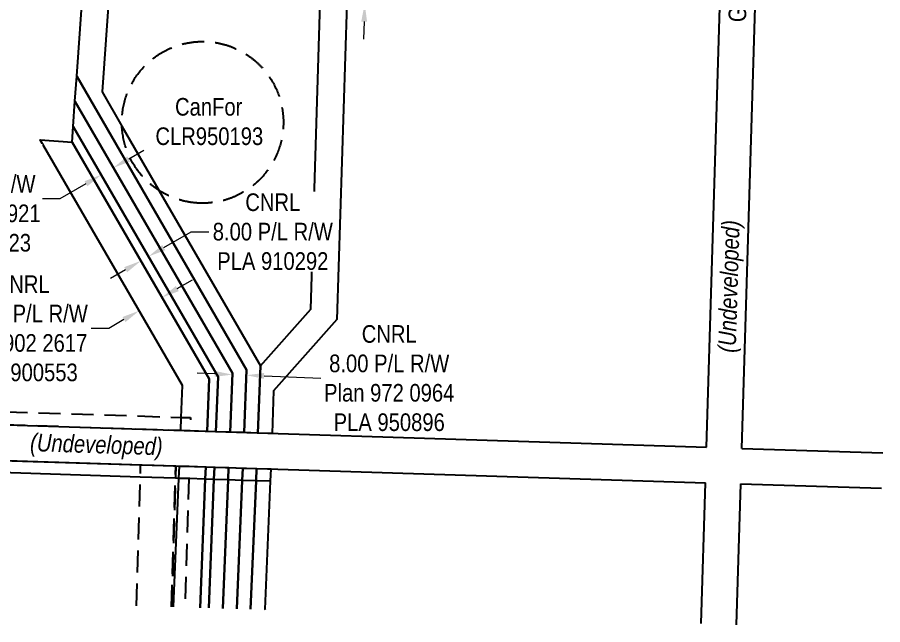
# Model space of a CAD drawing. Extents: x 365142 to 367732, y 6238708 to 6241091.
# Drawn here: x 365804.9 to 366295.6, y 6238862.5 to 6239206.8 of the extents above; entities that cross this region are included whole.
import ezdxf
from ezdxf.enums import TextEntityAlignment as Align

# ---------------------------------------------------------------- set-up
doc = ezdxf.new("R2010")
doc.units = 0
doc.header["$LTSCALE"] = 5
doc.header["$PDSIZE"] = 0.5
doc.linetypes.add('foc-ACCESSROAD', pattern=[3.75, 2.5, -1.25])
doc.linetypes.add('foc-FLOWLINE', pattern=[3.75, 2.5, -1.25])
doc.layers.get('Defpoints').update_dxf_attribs({"color": 9})
for name, color, linetype in [('C-RW', 13, 'Continuous'), ('C-WS', 13, 'foc-ACCESSROAD'), ('F-EZE', 190, 'foc-FLOWLINE'), ('F-RW', 190, 'Continuous'), ('F-WS', 190, 'foc-ACCESSROAD'), ('L-ROAD-T', 7, 'Continuous'), ('L-SEC', 7, 'Continuous')]:
    doc.layers.add(name, color=color, linetype=linetype)
for name, color, linetype, lineweight in [('C-RW-T', 13, 'Continuous', 9), ('F-RW-T', 190, 'Continuous', 9), ('F-WS-T', 190, 'Continuous', 9), ('T-TEXT', 48, 'Continuous', 18)]:
    doc.layers.add(name, color=color, linetype=linetype, lineweight=lineweight)
doc.styles.add('175L', font='ARIALN.TTF', dxfattribs={"height": 20})
doc.styles.add('80CG', font='ARIALN.TTF', dxfattribs={"height": 10})
doc.styles.add('80L', font='ARIALN.TTF', dxfattribs={"height": 10})
doc.styles.add('80LS', font='ARIALNI.TTF', dxfattribs={"height": 10})
doc.dimstyles.new('Compass 5 000', dxfattribs={"dimscale": 5, "dimtxt": 9, "dimasz": 2, "dimexe": 0.2, "dimexo": 0.0625, "dimgap": 0.5, "dimtad": 0, "dimtih": 1, "dimtoh": 1, "dimzin": 0, "dimdsep": 46, "dimtxsty": '80CG', "dimcen": 0.1, "dimse1": 1, "dimse2": 1, "dimclrd": 256, "dimclrt": 256, "dimaunit": 1, "dimadec": 4, "dimazin": 0, "dimtfac": 0.06, "dimtofl": 0, "dimtmove": 0, "dimatfit": 1, "dimfxl": 0.2, "dimtolj": 1, "dimtzin": 0, "dimlwd": -1, "dimarcsym": 0})

# ---------------------------------------------------------------- blocks, each defined once
blk = doc.blocks.new('*D371')
at = {"layer": 'Defpoints', "color": 0, "transparency": 16777216}
for p in [(365860.27, 6239268.65), (365841.84, 6239220.05), (365856.79, 6239219)]:
    blk.add_point(p, dxfattribs=at)
at = {"layer": 'F-RW-T', "transparency": 16777216}
for p, q in [((365835.34, 6239270.4), (365825.37, 6239271.09)), ((365870.25, 6239267.95), (365880.22, 6239267.25))]:
    blk.add_line(p, q, dxfattribs=at)
for points in [[(365835.46, 6239272.06), (365835.22, 6239268.73), (365845.32, 6239269.7)], [(365870.36, 6239269.61), (365870.13, 6239266.29), (365860.27, 6239268.65)]]:
    blk.add_solid(points, dxfattribs=at)
at = {"layer": 'F-RW-T', "transparency": 16777216, "insert": (365919.31, 6239267.25), "char_height": 10, "attachment_point": 5, "style": '80CG', "bg_fill": 3, "box_fill_scale": 1.1, "bg_fill_color": 256, "bg_fill_true_color": 13158600, "bg_fill_transparency": 0}
blk.add_mtext('\\A1;Tourmaline\\P15.00 P/L R/W\\PPlan 102 6269\\PPLA 971849', dxfattribs=at)
blk = doc.blocks.new('*D372')
at = {"layer": 'Defpoints', "color": 0, "transparency": 16777216}
for p in [(365859.38, 6239121.51), (365878.23, 6239088.97), (365871.31, 6239084.96)]:
    blk.add_point(p, dxfattribs=at)
at = {"layer": 'F-RW-T', "transparency": 16777216}
for p, q in [((365868.04, 6239126.53), (365876.69, 6239131.54)), ((365843.81, 6239112.49), (365829.07, 6239103.96)), ((365829.07, 6239103.96), (365819.07, 6239103.96))]:
    blk.add_line(p, q, dxfattribs=at)
for points in [[(365867.2, 6239127.97), (365868.87, 6239125.08), (365859.38, 6239121.51)], [(365842.97, 6239113.94), (365844.64, 6239111.05), (365852.46, 6239117.51)]]:
    blk.add_solid(points, dxfattribs=at)
at = {"layer": 'F-RW-T', "transparency": 16777216, "insert": (365781.12, 6239103.96), "char_height": 10, "attachment_point": 5, "style": '80CG', "bg_fill": 3, "box_fill_scale": 1.1, "bg_fill_color": 256, "bg_fill_true_color": 13158600, "bg_fill_transparency": 0}
blk.add_mtext('\\A1;Spoke\\P8.00 P/L R/W\\PPlan 942 3921\\PPLA 941223', dxfattribs=at)
blk = doc.blocks.new('*D373')
at = {"layer": 'C-RW-T', "transparency": 16777216}
for p, q in [((365887.91, 6239076.24), (365903.47, 6239085.25)), ((365903.47, 6239085.25), (365913.47, 6239085.25)), ((365866.29, 6239063.73), (365857.63, 6239058.72))]:
    blk.add_line(p, q, dxfattribs=at)
for points in [[(365887.08, 6239077.69), (365888.75, 6239074.8), (365879.26, 6239071.23)], [(365865.45, 6239065.17), (365867.12, 6239062.28), (365874.94, 6239068.74)]]:
    blk.add_solid(points, dxfattribs=at)
at = {"layer": 'Defpoints', "color": 0, "transparency": 16777216}
for p in [(365868.7, 6239089.48), (365864.38, 6239086.98), (365874.94, 6239068.74)]:
    blk.add_point(p, dxfattribs=at)
at = {"layer": 'C-RW-T', "transparency": 16777216, "insert": (365949.75, 6239085.25), "char_height": 10, "attachment_point": 5, "style": '80CG', "bg_fill": 3, "box_fill_scale": 1.1, "bg_fill_color": 256, "bg_fill_true_color": 13158600, "bg_fill_transparency": 0}
blk.add_mtext('\\A1;CNRL\\P8.00 P/L R/W\\PPLA 910292', dxfattribs=at)
blk = doc.blocks.new('*D374')
at = {"layer": 'C-RW-T', "transparency": 16777216}
for p, q in [((365895.6, 6239053.02), (365904.26, 6239058.03)), ((365865.35, 6239035.49), (365856.7, 6239030.48)), ((365856.7, 6239030.48), (365846.7, 6239030.48))]:
    blk.add_line(p, q, dxfattribs=at)
for points in [[(365894.77, 6239054.46), (365896.44, 6239051.58), (365886.95, 6239048)], [(365864.52, 6239036.93), (365866.19, 6239034.05), (365874, 6239040.5)]]:
    blk.add_solid(points, dxfattribs=at)
at = {"layer": 'Defpoints', "color": 0, "transparency": 16777216}
for p in [(365879.95, 6239060.08), (365867.01, 6239052.58), (365874, 6239040.5)]:
    blk.add_point(p, dxfattribs=at)
at = {"layer": 'C-RW-T', "transparency": 16777216, "insert": (365807.61, 6239030.48), "char_height": 10, "attachment_point": 5, "style": '80CG', "bg_fill": 3, "box_fill_scale": 1.1, "bg_fill_color": 256, "bg_fill_true_color": 13158600, "bg_fill_transparency": 0}
blk.add_mtext('\\A1;CNRL\\P15.00 P/L R/W\\PPlan 902 2617\\PPLA 900553', dxfattribs=at)
blk = doc.blocks.new('*D375')
at = {"layer": 'Defpoints', "color": 0, "transparency": 16777216}
for p in [(366030.97, 6239228.4), (366001.86, 6239214.33), (366030.51, 6239213.45)]:
    blk.add_point(p, dxfattribs=at)
at = {"layer": 'F-RW-T', "transparency": 16777216}
for p, q in [((366002.63, 6239239.28), (366003.48, 6239266.98)), ((366003.48, 6239266.98), (366013.48, 6239266.98)), ((366001.55, 6239204.34), (366001.25, 6239194.34))]:
    blk.add_line(p, q, dxfattribs=at)
for points in [[(366000.96, 6239239.33), (366004.3, 6239239.22), (366002.32, 6239229.28)], [(365999.89, 6239204.39), (366003.22, 6239204.29), (366001.86, 6239214.33)]]:
    blk.add_solid(points, dxfattribs=at)
at = {"layer": 'F-RW-T', "transparency": 16777216, "insert": (366052.57, 6239266.98), "char_height": 10, "attachment_point": 5, "style": '80CG'}
blk.add_mtext('\\A1;Sinopec\\P15.00 P/L R/W\\PPlan 072 6627\\PPLA 062343', dxfattribs=at)
blk = doc.blocks.new('*D396')
at = {"layer": 'C-RW-T', "transparency": 16777216}
for p, q in [((365916.81, 6239004.67), (365906.82, 6239005.07)), ((365944.79, 6239003.54), (365977.04, 6239002.24))]:
    blk.add_line(p, q, dxfattribs=at)
for points in [[(365916.88, 6239006.33), (365916.74, 6239003), (365926.8, 6239004.27)], [(365944.86, 6239005.21), (365944.72, 6239001.88), (365934.8, 6239003.94)]]:
    blk.add_solid(points, dxfattribs=at)
at = {"layer": 'Defpoints', "color": 0, "transparency": 16777216}
for p in [(365934.8, 6239003.94), (365926.33, 6238992.58), (365934.33, 6238992.26)]:
    blk.add_point(p, dxfattribs=at)
at = {"layer": 'C-RW-T', "transparency": 16777216, "insert": (366015.77, 6239002.24), "char_height": 10, "attachment_point": 5, "style": '80CG'}
blk.add_mtext('\\A1;CNRL\\P8.00 P/L R/W\\PPlan 972 0964\\PPLA 950896', dxfattribs=at)

msp = doc.modelspace()

# ---------------------------------------------------------------- linework, layer by layer
at = {"layer": 'C-RW'}
for points in [[(365933.488, 6238971.421), (365925.488, 6238971.676), (365926.831, 6239005.05), (365837.568, 6239159.182), (365838.566, 6239173.416), (365934.924, 6239007.044), (365933.488, 6238971.421)], [(365918.742, 6239003.055), (365917.488, 6238971.93), (365912.49, 6238972.09), (365913.687, 6239001.809), (365835.939, 6239136.111), (365836.571, 6239144.952), (365918.742, 6239003.055)], [(365913.687, 6239001.809), (365912.49, 6238972.089), (365902.914, 6238972.394), (365897.567, 6238972.564), (365897.871, 6238980.041), (365898.604, 6238998.048), (365817.871, 6239137.389), (365835.939, 6239136.111), (365913.687, 6239001.809)]]:
    msp.add_lwpolyline(points, close=True, dxfattribs=at)
for points in [[(365893.508, 6238872.641), (365896.468, 6238945.484), (365896.751, 6238952.468), (365902.302, 6238952.292), (365911.68, 6238951.993), (365911.361, 6238945.009), (365908.5, 6238872.167)], [(365921.418, 6238871.758), (365924.376, 6238944.585), (365924.678, 6238951.58), (365932.677, 6238951.326), (365932.366, 6238944.33), (365929.421, 6238871.504)]]:
    msp.add_lwpolyline(points, dxfattribs=at)
at = {"layer": 'C-WS', "flags": 128}
msp.add_lwpolyline([(365872.376, 6238873.311), (365874.595, 6238946.181), (365874.808, 6238953.166), (365894.807, 6238952.53), (365894.594, 6238945.544), (365892.374, 6238872.677)], dxfattribs=at)
at = {"layer": 'F-EZE', "flags": 128}
msp.add_lwpolyline([(365425.211, 6238996.231), (365424.596, 6238995.138), (365428.951, 6238995.001), (365897.871, 6238980.041), (365903.142, 6238979.873), (365902.914, 6238972.394), (365897.567, 6238972.564), (365524.831, 6238984.434), (365424.854, 6238987.624), (365415.37, 6238987.927), (365413.051, 6238988.001), (365410.861, 6238988.07), (365417.807, 6239000.403), (365419.432, 6238999.489), (365421.292, 6238998.44), (365425.211, 6238996.231)], close=True, dxfattribs=at)
msp.add_lwpolyline([(365892.374, 6238872.677), (365894.594, 6238945.544), (365894.807, 6238952.53), (365896.751, 6238952.468), (365902.302, 6238952.292), (365902.089, 6238945.304), (365899.869, 6238872.44)], dxfattribs=at)
at = {"layer": 'F-RW'}
for points in [[(365942.708, 6239009.302), (365941.311, 6238971.173), (365933.488, 6238971.421), (365934.924, 6239007.044), (365838.566, 6239173.416), (365843.283, 6239240.758), (365850.266, 6239340.358), (365851.664, 6239360.314), (365852.574, 6239373.286), (365862.306, 6239372.6), (365867.534, 6239372.233), (365866.623, 6239359.26), (365865.224, 6239339.296), (365858.243, 6239239.705), (365852.975, 6239164.497), (365864.197, 6239145.064), (365885.137, 6239108.83), (365885.393, 6239108.465), (365942.708, 6239009.302)], [(365925.488, 6238971.676), (365917.488, 6238971.93), (365918.742, 6239003.055), (365836.571, 6239144.952), (365837.568, 6239159.182), (365926.831, 6239005.05), (365925.488, 6238971.676)]]:
    msp.add_lwpolyline(points, close=True, dxfattribs=at)
for points in [[(365991.657, 6239214.658), (365986.115, 6239035.454), (365950.193, 6238995.165), (365950.193, 6238995.165), (365949.305, 6238970.919), (365941.311, 6238971.173), (365942.708, 6239009.302), (365971.297, 6239041.364), (365976.669, 6239215.087)], [(365795.747, 6238955.682), (365874.808, 6238953.167), (365894.807, 6238952.53), (365896.751, 6238952.468), (365902.302, 6238952.292), (365911.68, 6238951.994), (365916.679, 6238951.835), (365924.678, 6238951.581), (365932.677, 6238951.326), (365940.575, 6238951.075), (365948.568, 6238950.821), (365948.568, 6238950.821), (365948.27, 6238943.826), (365940.277, 6238944.081), (365932.366, 6238944.33), (365924.376, 6238944.585), (365916.377, 6238944.846), (365911.361, 6238945.009), (365902.089, 6238945.304), (365896.468, 6238945.484), (365894.594, 6238945.544), (365874.595, 6238946.181), (365795.452, 6238948.706)], [(365908.5, 6238872.167), (365911.361, 6238945.009), (365911.68, 6238951.994), (365916.679, 6238951.835), (365916.377, 6238944.846), (365913.416, 6238872.011)], [(365913.416, 6238872.011), (365916.377, 6238944.846), (365916.678, 6238951.834), (365924.678, 6238951.58), (365924.376, 6238944.585), (365921.418, 6238871.758)], [(365929.421, 6238871.504), (365932.366, 6238944.33), (365932.677, 6238951.326), (365940.575, 6238951.075), (365940.277, 6238944.081), (365937.182, 6238871.258)], [(365937.182, 6238871.258), (365940.277, 6238944.081), (365940.575, 6238951.075), (365948.568, 6238950.82), (365948.27, 6238943.826), (365945.194, 6238871.397), (365945.46, 6238870.996)]]:
    msp.add_lwpolyline(points, dxfattribs=at)
at = {"layer": 'L-SEC'}
for p, q in [((366195.668, 6238963.093), (366220.045, 6239767.327)), ((366215.769, 6238962.454), (366240.147, 6239766.718)), ((365389.77, 6238988.743), (366195.698, 6238963.093)), ((365389.13, 6238968.642), (366195.059, 6238942.992)), ((366215.769, 6238962.468), (366295.591, 6238959.984)), ((366192.561, 6238863.171), (366195.059, 6238942.992)), ((366212.662, 6238862.534), (366215.16, 6238942.363)), ((366215.16, 6238942.366), (366294.982, 6238939.882))]:
    msp.add_line(p, q, dxfattribs=at)

# ---------------------------------------------------------------- texts
at = {"layer": 'L-ROAD-T', "style": '80L'}
msp.add_text('Government Road Allowance', height=10, rotation=88.26385, dxfattribs=at).set_placement((366215.319, 6239278.543), align=Align.MIDDLE_CENTER)
at = {"layer": 'T-TEXT', "style": '80LS'}
msp.add_text('(Undeveloped)', height=10, rotation=88.26385, dxfattribs=at).set_placement((366208.371, 6239054.272), align=Align.MIDDLE_CENTER)

# ---------------------------------------------------------------- dimensions: what is measured, and where the dimension line sits
at = {"layer": 'F-RW-T'}
dim = msp.add_linear_dim(base=(366001.862, 6239214.335), p1=(366030.971, 6239228.397), p2=(366030.511, 6239213.452), angle=268.23523, text='Sinopec\\P15.00 P/L R/W\\PPlan 072 6627\\PPLA 062343', dimstyle='Compass 5 000', dxfattribs=at)
dim.commit()
dim.dimension.update_dxf_attribs({"geometry": '*D375', "text_midpoint": (366052.57, 6239266.98), "dimtype": 161})

# ---------------------------------------------------------------- next in the draw order: dimensions: what is measured, and where the dimension line sits
at = {"layer": 'C-RW-T'}
dim = msp.add_linear_dim(base=(365874.943, 6239068.735), p1=(365868.696, 6239089.476), p2=(365864.382, 6239086.978), angle=210.0666, text='CNRL\\P8.00 P/L R/W\\PPLA 910292', dimstyle='Compass 5 000', override={"dimtfill": 1}, dxfattribs=at)
dim.commit()
dim.dimension.update_dxf_attribs({"geometry": '*D373', "text_midpoint": (365949.752, 6239085.247), "dimtype": 161})

# ---------------------------------------------------------------- next in the draw order: dimensions: what is measured, and where the dimension line sits
dim = msp.add_linear_dim(base=(365934.799, 6239003.943), p1=(365926.329, 6238992.58), p2=(365934.328, 6238992.258), angle=357.6915, text='CNRL\\P8.00 P/L R/W\\PPlan 972 0964\\PPLA 950896', dimstyle='Compass 5 000', dxfattribs=at)
dim.commit()
dim.dimension.update_dxf_attribs({"geometry": '*D396', "text_midpoint": (366015.767, 6239002.24), "dimtype": 161})
at = {"layer": 'F-RW-T'}
dim = msp.add_linear_dim(base=(365859.383, 6239121.514), p1=(365871.309, 6239084.963), p2=(365878.23, 6239088.971), angle=30.07655, text='Spoke\\P8.00 P/L R/W\\PPlan 942 3921\\PPLA 941223', dimstyle='Compass 5 000', override={"dimtfill": 1}, dxfattribs=at)
dim.commit()
dim.dimension.update_dxf_attribs({"geometry": '*D372', "text_midpoint": (365781.12, 6239103.957), "dimtype": 161})

# ---------------------------------------------------------------- next in the draw order: dimensions: what is measured, and where the dimension line sits
at = {"layer": 'C-RW-T'}
dim = msp.add_linear_dim(base=(365874.005, 6239040.504), p1=(365879.954, 6239060.08), p2=(365867.009, 6239052.579), angle=210.0876, text='CNRL\\P15.00 P/L R/W\\PPlan 902 2617\\PPLA 900553', dimstyle='Compass 5 000', override={"dimtfill": 1}, dxfattribs=at)
dim.commit()
dim.dimension.update_dxf_attribs({"geometry": '*D374', "text_midpoint": (365807.614, 6239030.478), "dimtype": 161})

# ---------------------------------------------------------------- next in the draw order: linework, layer by layer
at = {"layer": 'F-WS', "flags": 128}
msp.add_lwpolyline([(365908.873, 6239101.444), (365908.473, 6239101.455), (365908.073, 6239101.47), (365907.674, 6239101.487), (365907.274, 6239101.509), (365906.876, 6239101.534), (365906.477, 6239101.562), (365906.078, 6239101.594), (365905.68, 6239101.63), (365905.282, 6239101.669), (365904.884, 6239101.712), (365904.487, 6239101.757), (365904.09, 6239101.806), (365903.694, 6239101.859), (365903.298, 6239101.915), (365902.903, 6239101.975), (365902.508, 6239102.038), (365902.114, 6239102.105), (365901.72, 6239102.175), (365901.327, 6239102.248), (365900.934, 6239102.325), (365900.543, 6239102.406), (365900.151, 6239102.489), (365899.761, 6239102.576), (365899.372, 6239102.667), (365898.983, 6239102.761), (365898.595, 6239102.858), (365898.208, 6239102.958), (365897.822, 6239103.063), (365897.437, 6239103.17), (365897.053, 6239103.281), (365896.67, 6239103.395), (365896.288, 6239103.512), (365895.906, 6239103.634), (365895.526, 6239103.758), (365895.147, 6239103.885), (365894.769, 6239104.016), (365894.392, 6239104.15), (365894.017, 6239104.287), (365893.643, 6239104.428), (365893.27, 6239104.572), (365892.898, 6239104.719), (365892.527, 6239104.869), (365892.158, 6239105.023), (365891.79, 6239105.18), (365891.424, 6239105.339), (365891.059, 6239105.502), (365890.695, 6239105.669), (365890.333, 6239105.838), (365889.972, 6239106.011), (365889.613, 6239106.187), (365889.255, 6239106.366), (365888.899, 6239106.548), (365888.545, 6239106.733), (365888.192, 6239106.921), (365887.841, 6239107.113), (365887.492, 6239107.307), (365887.144, 6239107.504), (365886.798, 6239107.705), (365886.454, 6239107.908), (365886.111, 6239108.115), (365885.771, 6239108.325), (365885.393, 6239108.465), (365885.137, 6239108.83), (365884.76, 6239108.97), (365884.427, 6239109.191), (365884.096, 6239109.416), (365883.767, 6239109.642), (365883.439, 6239109.872), (365883.114, 6239110.105), (365882.791, 6239110.34), (365882.47, 6239110.579), (365882.151, 6239110.82), (365881.834, 6239111.064), (365881.519, 6239111.31), (365881.207, 6239111.559), (365880.896, 6239111.812), (365880.588, 6239112.067), (365880.282, 6239112.324), (365879.979, 6239112.584), (365879.677, 6239112.847), (365879.378, 6239113.112), (365879.081, 6239113.38), (365878.787, 6239113.651), (365878.495, 6239113.924), (365878.205, 6239114.2), (365877.918, 6239114.478), (365877.633, 6239114.759), (365877.351, 6239115.042), (365877.071, 6239115.328), (365876.794, 6239115.615), (365876.519, 6239115.906), (365876.247, 6239116.199), (365875.977, 6239116.494), (365875.71, 6239116.792), (365875.445, 6239117.091), (365875.183, 6239117.393), (365874.796, 6239117.852), (365874.288, 6239118.469), (365873.791, 6239119.096), (365873.305, 6239119.731), (365872.83, 6239120.374), (365872.367, 6239121.026), (365871.915, 6239121.686), (365871.475, 6239122.354), (365871.046, 6239123.029), (365870.629, 6239123.711), (365870.224, 6239124.401), (365869.831, 6239125.098), (365869.451, 6239125.801), (365869.083, 6239126.511), (365868.727, 6239127.227), (365868.383, 6239127.949), (365868.053, 6239128.678), (365867.735, 6239129.412), (365867.431, 6239130.151), (365867.139, 6239130.895), (365866.859, 6239131.644), (365866.594, 6239132.399), (365866.341, 6239133.157), (365866.102, 6239133.921), (365865.876, 6239134.688), (365865.663, 6239135.459), (365865.464, 6239136.233), (365865.279, 6239137.011), (365865.106, 6239137.792), (365864.948, 6239138.576), (365864.804, 6239139.363), (365864.673, 6239140.152), (365864.556, 6239140.943), (365864.453, 6239141.736), (365864.363, 6239142.53), (365864.288, 6239143.327), (365864.226, 6239144.124), (365864.197, 6239145.064), (365864.138, 6239145.921), (365864.125, 6239146.52), (365864.119, 6239147.32), (365864.127, 6239148.12), (365864.15, 6239148.919), (365864.186, 6239149.718), (365864.222, 6239150.317), (365864.266, 6239150.915), (365864.337, 6239151.712), (365864.422, 6239152.507), (365864.521, 6239153.301), (365864.633, 6239154.093), (365864.759, 6239154.882), (365864.899, 6239155.67), (365865.053, 6239156.455), (365865.22, 6239157.236), (365865.401, 6239158.015), (365865.596, 6239158.79), (365865.804, 6239159.563), (365866.026, 6239160.331), (365866.261, 6239161.096), (365866.509, 6239161.856), (365866.77, 6239162.612), (365867.045, 6239163.363), (365867.333, 6239164.109), (365867.633, 6239164.85), (365867.947, 6239165.586), (365868.273, 6239166.316), (365868.612, 6239167.04), (365868.964, 6239167.758), (365869.328, 6239168.471), (365869.704, 6239169.176), (365870.093, 6239169.874), (365870.494, 6239170.568), (365870.907, 6239171.252), (365871.332, 6239171.929), (365871.768, 6239172.599), (365872.217, 6239173.261), (365872.676, 6239173.916), (365873.147, 6239174.562), (365873.63, 6239175.2), (365874.123, 6239175.83), (365874.627, 6239176.45), (365875.142, 6239177.062), (365875.667, 6239177.665), (365876.203, 6239178.258), (365876.75, 6239178.843), (365877.166, 6239179.275), (365877.447, 6239179.559), (365877.73, 6239179.842), (365878.015, 6239180.122), (365878.303, 6239180.399), (365878.594, 6239180.673), (365878.886, 6239180.946), (365879.182, 6239181.215), (365879.479, 6239181.483), (365879.779, 6239181.747), (365880.081, 6239182.009), (365880.386, 6239182.268), (365880.693, 6239182.525), (365881.001, 6239182.779), (365881.313, 6239183.03), (365881.626, 6239183.278), (365881.941, 6239183.524), (365882.259, 6239183.767), (365882.579, 6239184.007), (365882.9, 6239184.244), (365883.224, 6239184.479), (365883.55, 6239184.711), (365883.878, 6239184.94), (365884.208, 6239185.166), (365884.54, 6239185.389), (365884.873, 6239185.609), (365885.209, 6239185.827), (365885.547, 6239186.041), (365885.886, 6239186.252), (365886.227, 6239186.461), (365886.57, 6239186.666), (365886.915, 6239186.868), (365887.262, 6239187.068), (365887.61, 6239187.264), (365887.96, 6239187.458), (365888.312, 6239187.648), (365888.665, 6239187.835), (365889.02, 6239188.019), (365889.377, 6239188.2), (365889.735, 6239188.378), (365890.094, 6239188.553), (365890.456, 6239188.724), (365890.818, 6239188.893), (365891.182, 6239189.058), (365891.548, 6239189.22), (365891.915, 6239189.379), (365892.283, 6239189.535), (365892.653, 6239189.687), (365893.024, 6239189.836), (365893.396, 6239189.983), (365893.77, 6239190.125), (365894.144, 6239190.265), (365894.52, 6239190.401), (365894.898, 6239190.534), (365895.276, 6239190.664), (365895.655, 6239190.79), (365896.036, 6239190.913), (365896.417, 6239191.032), (365896.8, 6239191.149), (365897.183, 6239191.262), (365897.568, 6239191.371), (365897.953, 6239191.478), (365898.34, 6239191.581), (365898.727, 6239191.68), (365899.115, 6239191.777), (365899.504, 6239191.869), (365899.894, 6239191.959), (365900.284, 6239192.045), (365900.675, 6239192.127), (365901.067, 6239192.206), (365901.46, 6239192.282), (365901.853, 6239192.355), (365902.247, 6239192.423), (365902.642, 6239192.489), (365903.037, 6239192.55), (365903.432, 6239192.609), (365903.828, 6239192.664), (365904.225, 6239192.715), (365904.622, 6239192.764), (365905.019, 6239192.808), (365905.417, 6239192.85), (365905.815, 6239192.888), (365906.214, 6239192.922), (365906.612, 6239192.952), (365907.011, 6239192.98), (365907.41, 6239193.003), (365907.809, 6239193.024), (365908.209, 6239193.041), (365908.609, 6239193.054), (365909.008, 6239193.064), (365909.408, 6239193.071), (365909.808, 6239193.073), (365910.208, 6239193.073), (365910.608, 6239193.069), (365911.007, 6239193.061), (365911.407, 6239193.05), (365911.807, 6239193.035), (365912.206, 6239193.018), (365912.606, 6239192.996), (365913.005, 6239192.971), (365913.403, 6239192.943), (365913.802, 6239192.911), (365914.2, 6239192.875), (365914.599, 6239192.836), (365914.996, 6239192.793), (365915.393, 6239192.748), (365915.79, 6239192.699), (365916.186, 6239192.646), (365916.582, 6239192.59), (365916.977, 6239192.53), (365917.372, 6239192.466), (365917.767, 6239192.4), (365918.161, 6239192.33), (365918.554, 6239192.257), (365918.946, 6239192.18), (365919.338, 6239192.099), (365919.728, 6239192.016), (365920.119, 6239191.929), (365920.508, 6239191.838), (365920.897, 6239191.744), (365921.285, 6239191.647), (365921.672, 6239191.547), (365922.058, 6239191.442), (365922.443, 6239191.335), (365922.827, 6239191.224), (365923.211, 6239191.11), (365923.593, 6239190.992), (365923.974, 6239190.871), (365924.354, 6239190.747), (365924.733, 6239190.62), (365925.111, 6239190.489), (365925.487, 6239190.355), (365925.863, 6239190.217), (365926.238, 6239190.077), (365926.611, 6239189.933), (365926.982, 6239189.786), (365927.353, 6239189.636), (365927.722, 6239189.482), (365928.09, 6239189.325), (365928.456, 6239189.166), (365928.821, 6239189.003), (365929.185, 6239188.836), (365929.547, 6239188.667), (365929.908, 6239188.494), (365930.267, 6239188.318), (365930.625, 6239188.139), (365930.981, 6239187.957), (365931.335, 6239187.772), (365931.688, 6239187.584), (365932.039, 6239187.393), (365932.388, 6239187.198), (365932.736, 6239187.001), (365933.082, 6239186.8), (365933.426, 6239186.597), (365933.769, 6239186.39), (365934.109, 6239186.181), (365934.448, 6239185.969), (365934.785, 6239185.753), (365935.12, 6239185.534), (365935.453, 6239185.313), (365935.784, 6239185.089), (365936.114, 6239184.862), (365936.441, 6239184.633), (365936.766, 6239184.4), (365937.089, 6239184.165), (365937.41, 6239183.926), (365937.729, 6239183.685), (365938.046, 6239183.441), (365938.361, 6239183.195), (365938.674, 6239182.945), (365938.984, 6239182.693), (365939.292, 6239182.438), (365939.598, 6239182.181), (365939.901, 6239181.92), (365940.203, 6239181.658), (365940.502, 6239181.392), (365940.799, 6239181.125), (365941.093, 6239180.854), (365941.385, 6239180.581), (365941.675, 6239180.305), (365941.962, 6239180.027), (365942.247, 6239179.746), (365942.529, 6239179.463), (365942.809, 6239179.177), (365943.087, 6239178.889), (365943.361, 6239178.599), (365943.633, 6239178.306), (365943.903, 6239178.01), (365944.17, 6239177.713), (365944.435, 6239177.413), (365944.697, 6239177.111), (365945.084, 6239176.653), (365945.592, 6239176.036), (365946.089, 6239175.409), (365946.575, 6239174.774), (365947.05, 6239174.13), (365947.513, 6239173.478), (365947.965, 6239172.819), (365948.405, 6239172.151), (365948.834, 6239171.476), (365949.251, 6239170.794), (365949.656, 6239170.104), (365950.048, 6239169.407), (365950.429, 6239168.703), (365950.797, 6239167.995), (365951.153, 6239167.278), (365951.496, 6239166.555), (365951.827, 6239165.828), (365952.145, 6239165.094), (365952.45, 6239164.354), (365952.742, 6239163.61), (365953.021, 6239162.86), (365953.286, 6239162.105), (365953.539, 6239161.347), (365953.778, 6239160.584), (365954.004, 6239159.818), (365954.217, 6239159.047), (365954.416, 6239158.271), (365954.602, 6239157.494), (365954.773, 6239156.713), (365954.932, 6239155.929), (365955.076, 6239155.143), (365955.207, 6239154.354), (365955.324, 6239153.563), (365955.427, 6239152.77), (365955.517, 6239151.975), (365955.592, 6239151.179), (365955.653, 6239150.381), (365955.701, 6239149.583), (365955.735, 6239148.784), (365955.755, 6239147.984), (365955.761, 6239147.185), (365955.752, 6239146.385), (365955.738, 6239145.785), (365955.714, 6239145.186), (365955.671, 6239144.387), (365955.614, 6239143.59), (365955.543, 6239142.793), (365955.458, 6239141.998), (365955.36, 6239141.205), (365955.247, 6239140.413), (365955.121, 6239139.623), (365954.981, 6239138.836), (365954.827, 6239138.051), (365954.66, 6239137.269), (365954.479, 6239136.49), (365954.284, 6239135.714), (365954.076, 6239134.942), (365953.854, 6239134.174), (365953.62, 6239133.409), (365953.371, 6239132.649), (365953.11, 6239131.893), (365952.835, 6239131.142), (365952.547, 6239130.396), (365952.247, 6239129.655), (365951.933, 6239128.92), (365951.607, 6239128.19), (365951.268, 6239127.464), (365950.916, 6239126.747), (365950.552, 6239126.035), (365950.175, 6239125.329), (365949.787, 6239124.63), (365949.386, 6239123.939), (365948.973, 6239123.254), (365948.548, 6239122.576), (365948.111, 6239121.905), (365947.664, 6239121.243), (365947.204, 6239120.589), (365946.733, 6239119.943), (365946.251, 6239119.305), (365945.757, 6239118.675), (365945.253, 6239118.055), (365944.738, 6239117.443), (365944.213, 6239116.84), (365943.677, 6239116.247), (365943.13, 6239115.663), (365942.714, 6239115.231), (365942.434, 6239114.945), (365942.151, 6239114.663), (365941.865, 6239114.383), (365941.577, 6239114.106), (365941.287, 6239113.831), (365940.994, 6239113.559), (365940.698, 6239113.289), (365940.401, 6239113.022), (365940.101, 6239112.757), (365939.799, 6239112.496), (365939.494, 6239112.236), (365939.187, 6239111.98), (365938.879, 6239111.726), (365938.568, 6239111.475), (365938.254, 6239111.227), (365937.939, 6239110.981), (365937.621, 6239110.738), (365937.302, 6239110.498), (365936.98, 6239110.26), (365936.656, 6239110.026), (365936.33, 6239109.794), (365936.002, 6239109.565), (365935.672, 6239109.339), (365935.34, 6239109.116), (365935.006, 6239108.896), (365934.671, 6239108.678), (365934.333, 6239108.464), (365933.994, 6239108.253), (365933.653, 6239108.044), (365933.31, 6239107.839), (365932.965, 6239107.636), (365932.618, 6239107.437), (365932.27, 6239107.241), (365931.92, 6239107.047), (365931.568, 6239106.857), (365931.215, 6239106.669), (365930.86, 6239106.486), (365930.504, 6239106.304), (365930.145, 6239106.127), (365929.786, 6239105.952), (365929.425, 6239105.78), (365929.062, 6239105.612), (365928.698, 6239105.446), (365928.332, 6239105.285), (365927.965, 6239105.125), (365927.597, 6239104.97), (365927.227, 6239104.817), (365926.856, 6239104.668), (365926.484, 6239104.522), (365926.111, 6239104.38), (365925.736, 6239104.24), (365925.36, 6239104.104), (365924.983, 6239103.971), (365924.605, 6239103.841), (365924.225, 6239103.715), (365923.844, 6239103.592), (365923.463, 6239103.473), (365923.081, 6239103.356), (365922.697, 6239103.243), (365922.313, 6239103.133), (365921.927, 6239103.027), (365921.54, 6239102.924), (365921.153, 6239102.825), (365920.765, 6239102.728), (365920.376, 6239102.635), (365919.987, 6239102.546), (365919.596, 6239102.46), (365919.205, 6239102.378), (365918.813, 6239102.299), (365918.42, 6239102.223), (365918.027, 6239102.15), (365917.633, 6239102.082), (365917.238, 6239102.016), (365916.843, 6239101.954), (365916.448, 6239101.896), (365916.052, 6239101.841), (365915.655, 6239101.789), (365915.258, 6239101.741), (365914.861, 6239101.697), (365914.463, 6239101.655), (365914.065, 6239101.617), (365913.667, 6239101.583), (365913.268, 6239101.553), (365912.869, 6239101.525), (365912.47, 6239101.501), (365912.071, 6239101.481), (365911.671, 6239101.464), (365911.272, 6239101.451), (365910.872, 6239101.44), (365910.472, 6239101.434), (365910.072, 6239101.432), (365909.672, 6239101.432), (365909.272, 6239101.436), (365908.873, 6239101.444)], close=True, dxfattribs=at)

# ---------------------------------------------------------------- next in the draw order: texts
at = {"layer": 'T-TEXT', "style": '80LS'}
msp.add_text('(Undeveloped)', height=10, rotation=358.17705, dxfattribs=at).set_placement((365849.737, 6238964.718), align=Align.MIDDLE_CENTER)

# ---------------------------------------------------------------- next in the draw order: texts
at = {"layer": 'F-WS-T', "insert": (365882.859, 6239161.066), "char_height": 9.99712, "attachment_point": 1, "style": '175L', "bg_fill": 2}
msp.add_mtext_dynamic_manual_height_columns('\\pi11.45189;CanFor\\P\\pi0.3364;CLR950193', width=60.69643, gutter_width=99.971, heights=[0], dxfattribs=at)

# ---------------------------------------------------------------- next in the draw order: dimensions: what is measured, and where the dimension line sits
at = {"layer": 'F-RW-T'}
dim = msp.add_linear_dim(base=(365860.27, 6239268.65), p1=(365841.839, 6239220.046), p2=(365856.792, 6239218.999), angle=355.99342, text='Tourmaline\\P15.00 P/L R/W\\PPlan 102 6269\\PPLA 971849', dimstyle='Compass 5 000', override={"dimtfill": 1}, dxfattribs=at)
dim.commit()
dim.dimension.update_dxf_attribs({"geometry": '*D371', "text_midpoint": (365919.307, 6239267.252), "dimtype": 161})

doc.saveas('drawing.dxf')
